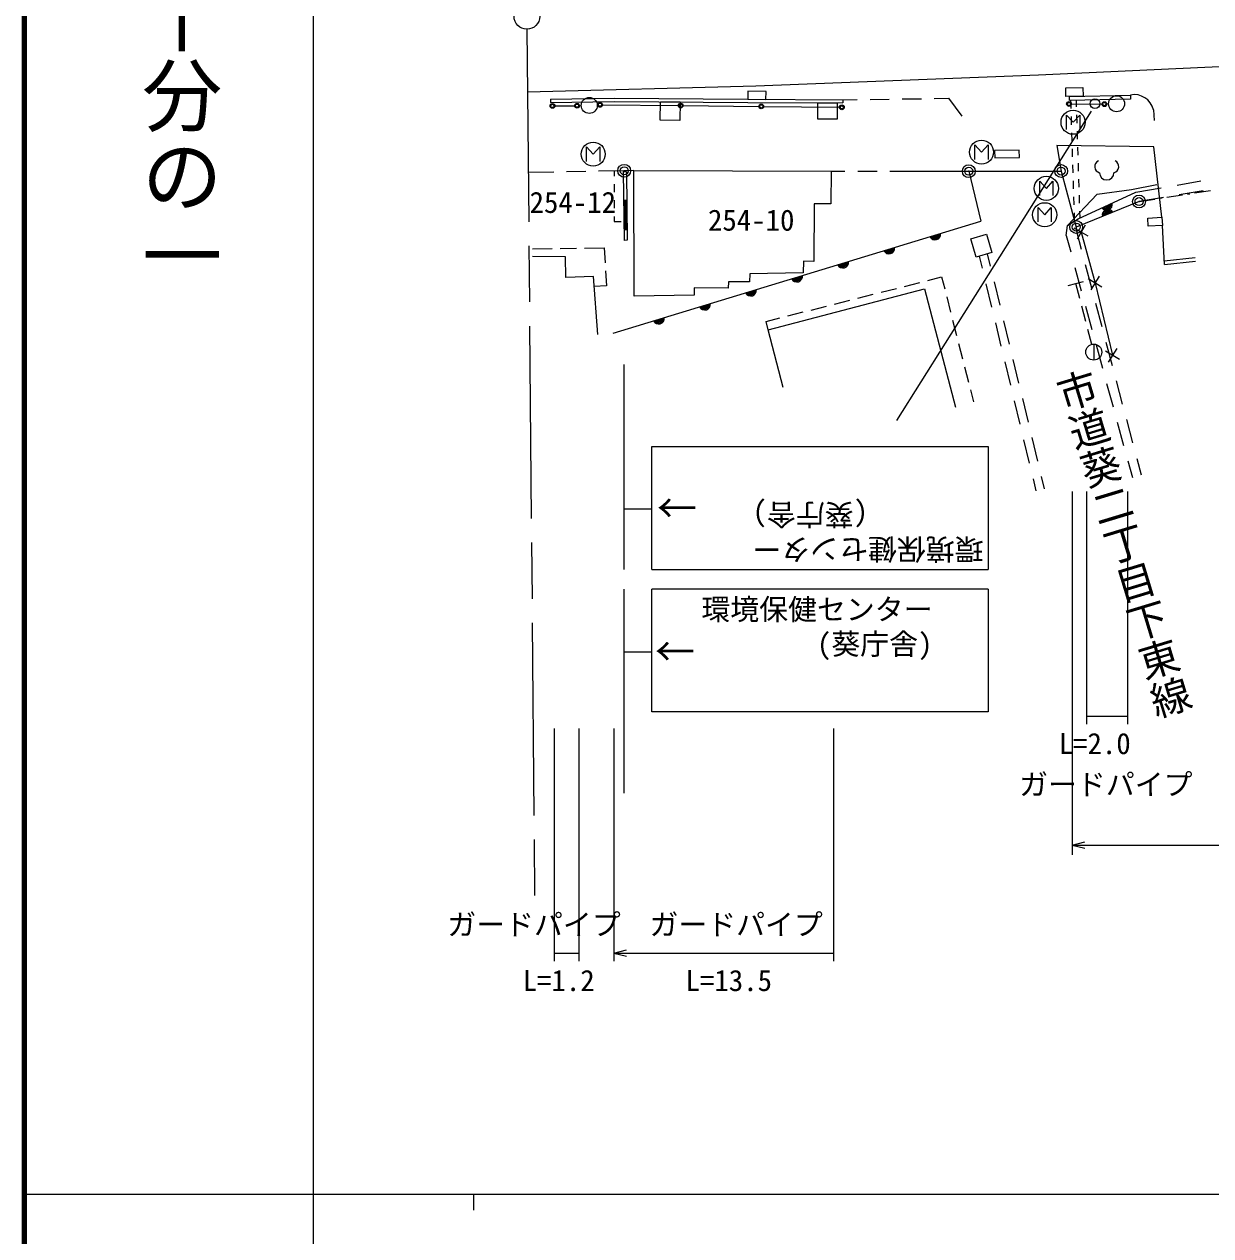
# Model space of a CAD drawing. Units: millimetres, scale not verified. Extents: x 40000 to 680000, y 20000 to 380000.
# Drawn here: x 40000 to 113946, y 202409 to 277922 of the extents above; entities that cross this region are included whole.
import ezdxf
from ezdxf.enums import TextEntityAlignment as Align

# ---------------------------------------------------------------- set-up
doc = ezdxf.new("R2010")
doc.units = ezdxf.units.MM
doc.header["$LTSCALE"] = 1000
doc.header["$PDMODE"] = 32
doc.header["$PDSIZE"] = 500
doc.linetypes.add('CHAIN', pattern=[18.5, 12, -1.5, 3.5, -1.5])
for name, color, linetype, lineweight in [('M-BGD', 7, 'Continuous', 13), ('M-BGD-EXST', 7, 'Continuous', 13), ('M-BMK', 2, 'CHAIN', 13), ('M-BMK-OTRS', 5, 'Continuous', 13), ('M-BMK-ROW', 30, 'Continuous', 13), ('M-BMK-SRVR', 3, 'Continuous', 13), ('M-STR-HTXT', 7, 'Continuous', 13), ('M-STR-STRC', 7, 'Continuous', 13), ('M-TTL', 2, 'Continuous', 140), ('M-TTL-BAND', 7, 'Continuous', 13)]:
    doc.layers.add(name, color=color, linetype=linetype, lineweight=lineweight)
doc.layers.add('M-BMK-HTXT', color=7, linetype='Continuous')
doc.styles.add('@ＭＳ ゴシック', font='')
doc.styles.add('ＭＳ ゴシック', font='')
doc.styles.get('@ＭＳ ゴシック').set_extended_font_data('@MS Gothic')
doc.styles.get('ＭＳ ゴシック').set_extended_font_data('MS Gothic')

msp = doc.modelspace()

# ---------------------------------------------------------------- linework, layer by layer
at = {"layer": 'M-BGD'}
for p, q in [((72789, 273242), (72792, 273042)), ((73069, 272832), (74305, 272840)), ((76032, 272899), (80756, 272851)), ((81056, 272848), (85780, 272800)), ((86080, 272797), (90804, 272749)), ((91025, 273215), (91024, 273015)), ((91025, 273215), (91912, 273227)), ((92712, 273238), (93911, 273255)), ((94711, 273266), (95911, 273282)), ((96711, 273293), (97597, 273305)), ((97597, 273305), (98422, 272191)), ((105243, 272661), (105227, 273172)), ((105265, 272953), (107167, 272944)), ((105587, 272765), (105574, 273183)), ((105274, 271662), (105258, 272162)), ((105618, 271766), (105602, 272265)), ((110373, 272590), (110411, 271923)), ((105305, 270662), (105289, 271162)), ((105649, 270766), (105634, 271266)), ((105336, 269663), (105321, 270163)), ((105680, 269767), (105665, 270266)), ((105367, 268663), (105352, 269163)), ((105711, 268767), (105696, 269267)), ((73000, 268702), (71410, 268671)), ((75000, 268741), (73800, 268718)), ((77390, 268788), (75799, 268757)), ((76756, 268776), (76757, 268449)), ((77525, 268728), (77325, 268725)), ((77325, 268725), (77381, 264453)), ((77989, 268803), (77390, 268788)), ((77525, 268728), (77581, 264455)), ((90279, 268770), (91150, 268770)), ((91950, 268770), (93150, 268769)), ((93950, 268769), (94821, 268769)), ((98866, 268762), (99621, 265651)), ((105398, 267664), (105383, 268164)), ((105743, 267768), (105727, 268267)), ((111843, 267901), (113322, 268154)), ((76759, 267949), (76761, 267449)), ((109276, 267463), (110858, 267733)), ((113462, 267547), (111983, 267297)), ((76763, 266949), (76765, 266449)), ((77549, 266928), (77349, 266926)), ((77389, 266926), (77412, 265126)), ((77429, 266927), (77452, 265127)), ((77469, 266927), (77492, 265127)), ((77509, 266928), (77532, 265128)), ((105430, 266664), (105414, 267164)), ((109475, 266873), (105562, 265279)), ((105774, 266768), (105758, 267268)), ((110997, 267130), (109475, 266873)), ((76766, 265949), (76768, 265622)), ((105461, 265654), (105445, 266165)), ((105802, 265850), (105789, 266268)), ((76708, 258673), (99621, 265651)), ((76768, 265622), (77196, 265622)), ((77372, 265126), (77572, 265128)), ((106308, 264711), (105440, 265208)), ((105562, 265279), (105596, 264933)), ((106122, 265393), (105626, 264525)), ((111073, 262951), (110928, 265385)), ((77581, 264455), (77381, 264453)), ((104936, 264752), (105216, 263726)), ((105596, 264933), (105867, 263910)), ((71681, 263913), (72908, 263935)), ((73408, 263943), (74408, 263961)), ((74908, 263969), (76135, 263990)), ((76135, 263990), (76196, 263052)), ((100021, 263617), (100207, 262848)), ((99516, 263467), (99698, 262711)), ((106124, 262943), (106509, 261494)), ((111049, 263176), (112975, 263381)), ((111073, 262951), (112999, 263156)), ((76228, 262553), (76289, 261615)), ((96308, 261952), (97173, 262171)), ((97173, 262171), (97364, 261423)), ((105480, 262762), (105876, 261315)), ((107163, 261530), (106310, 262051)), ((106997, 262217), (106476, 261364)), ((76289, 261615), (75524, 261583)), ((93400, 261215), (94370, 261461)), ((94854, 261584), (95824, 261829)), ((99933, 261739), (100286, 260281)), ((100442, 261876), (100795, 260418)), ((105050, 261643), (106018, 261896)), ((105777, 260837), (105534, 261770)), ((90492, 260479), (91462, 260724)), ((91946, 260847), (92916, 261093)), ((97488, 260938), (97735, 259969)), ((106766, 260527), (107151, 259077)), ((87584, 259742), (88554, 259987)), ((89038, 260110), (90008, 260356)), ((106156, 259386), (105904, 260353)), ((106139, 260350), (106535, 258904)), ((86235, 259400), (87100, 259619)), ((86359, 258872), (86235, 259400)), ((97859, 259485), (98107, 258516)), ((100521, 259309), (100873, 257851)), ((101030, 259446), (101382, 257988)), ((87304, 255271), (86359, 258872)), ((106526, 257969), (106283, 258902)), ((98230, 258032), (98478, 257063)), ((106652, 257986), (106652, 256986)), ((106799, 257939), (107195, 256492)), ((108250, 257029), (107396, 257550)), ((107408, 258111), (107793, 256661)), ((108084, 257716), (107562, 256863)), ((101108, 256879), (101461, 255421)), ((101617, 257016), (101970, 255558)), ((98602, 256578), (98849, 255610)), ((107458, 255528), (107854, 254081)), ((108049, 255695), (108434, 254245)), ((98973, 255125), (99164, 254377)), ((102205, 254586), (102557, 253128)), ((101696, 254449), (102048, 252991)), ((108118, 253116), (108514, 251669)), ((108691, 253278), (109076, 251829)), ((102283, 252019), (102636, 250561)), ((102792, 252156), (103144, 250698)), ((108777, 250705), (109058, 249679)), ((109333, 250862), (109604, 249840)), ((102871, 249589), (103053, 248833)), ((103379, 249726), (103565, 248957))]:
    msp.add_line(p, q, dxfattribs=at)
for points in [[(85098, 273242), (86227, 273237), (86229, 273738), (85101, 273743)], [(105994, 273443), (104917, 273419), (104905, 273958), (105982, 273981)], [(105138, 273424), (108938, 273508), (108944, 273255), (105144, 273171)], [(79649, 273086), (80871, 273076), (80862, 271924), (79640, 271933)], [(89460, 273022), (90659, 273017), (90654, 271996), (89455, 272002)], [(100481, 269589), (102023, 269617), (102015, 270075), (100473, 270047)], [(77989, 268803), (90279, 268770), (90262, 266725), (89239, 266725), (89215, 263129), (88555, 263145), (88538, 262419), (85222, 262370), (85190, 261875), (83886, 261875), (83870, 261479), (81758, 261495), (81758, 261034), (78020, 260969)], [(110023, 265842), (110902, 265889), (110928, 265385), (110050, 265338)], [(99330, 263412), (98992, 264552), (99961, 264839), (100298, 263699)]]:
    msp.add_lwpolyline(points, close=True, dxfattribs=at)
for points in [[(72789, 273242), (76762, 273309), (85098, 273242), (91025, 273215)], [(72792, 273042), (76763, 273109), (85097, 273042), (91024, 273015)], [(110902, 265889), (110390, 270280), (104344, 270365)], [(104344, 270365), (104618, 268771), (105562, 265279)], [(94821, 268769), (98866, 268762), (104618, 268771)], [(104936, 264752), (105023, 265371), (105672, 265790), (109276, 267463)], [(105023, 265371), (106870, 267323), (109016, 267617), (110593, 267933)], [(105874, 264959), (106736, 261790), (107823, 257289)], [(75743, 258574), (75479, 262203), (73747, 262137), (73727, 263430), (71685, 263441)], [(86359, 258872), (96109, 261429), (98040, 254065)]]:
    msp.add_lwpolyline(points, dxfattribs=at)
for centre, radius in [((75215, 272862), 500), ((108074, 272970), 500), ((72919, 272831), 150), ((72919, 272831), 120), ((72919, 272831), 100), ((74455, 272841), 150), ((74455, 272841), 120), ((74455, 272841), 100), ((75882, 272901), 150), ((75882, 272901), 120), ((75882, 272901), 100), ((80906, 272849), 150), ((80906, 272849), 120), ((80906, 272849), 100), ((85930, 272798), 150), ((85930, 272798), 120), ((85930, 272798), 100), ((90954, 272747), 150), ((90954, 272747), 120), ((90954, 272747), 100), ((105115, 272953), 150), ((105115, 272953), 120), ((105115, 272953), 100), ((107317, 272943), 150), ((107317, 272943), 120), ((107317, 272943), 100), ((106652, 257486), 500)]:
    msp.add_circle(centre, radius, dxfattribs=at)
for centre, radius, start, end in [((109186, 272315), 1219, 13.06085, 101.73616), ((107116, 269055), 402, 116.08703, 255.33416), ((107812, 269055), 402, 284.66584, 63.91297), ((107464, 268666), 450, 180, 0), ((107451, 266675), 354, 213.70436, 16.10954), ((107451, 266675), 283, 215.9284, 13.8855), ((107451, 266675), 212, 219.67473, 10.13918), ((107451, 266675), 142, 227.38646, 2.42745), ((107451, 266675), 100, 237.70412, 352.10978), ((107539, 266026), 354, 30.95959, 193.36477), ((107539, 266026), 283, 33.18363, 191.14073), ((107539, 266026), 212, 36.92996, 187.39441), ((107539, 266026), 142, 44.64169, 179.68268), ((107539, 266026), 100, 54.95935, 169.36501), ((96758, 264836), 354, 205.73477, 8.13995), ((96758, 264836), 283, 207.95881, 5.91591), ((96758, 264836), 212, 211.70514, 2.16959), ((96758, 264836), 142, 219.41687, 354.45786), ((96758, 264836), 100, 229.73453, 344.14019), ((93889, 263962), 354, 205.73477, 8.13995), ((93889, 263962), 283, 207.95881, 5.91591), ((93889, 263962), 212, 211.70514, 2.16959), ((93889, 263962), 142, 219.41687, 354.45786), ((93889, 263962), 100, 229.73453, 344.14019), ((91019, 263088), 354, 205.73477, 8.13995), ((91019, 263088), 283, 207.95881, 5.91591), ((91019, 263088), 212, 211.70514, 2.16959), ((91019, 263088), 142, 219.41687, 354.45786), ((91019, 263088), 100, 229.73453, 344.14019), ((88149, 262214), 354, 205.73477, 8.13995), ((88149, 262214), 283, 207.95881, 5.91591), ((88149, 262214), 212, 211.70514, 2.16959), ((88149, 262214), 142, 219.41687, 354.45786), ((88149, 262214), 100, 229.73453, 344.14019), ((85279, 261340), 354, 205.73477, 8.13995), ((85279, 261340), 283, 207.95881, 5.91591), ((85279, 261340), 212, 211.70514, 2.16959), ((85279, 261340), 142, 219.41687, 354.45786), ((85279, 261340), 100, 229.73453, 344.14019), ((82409, 260466), 354, 205.73477, 8.13995), ((82409, 260466), 283, 207.95881, 5.91591), ((82409, 260466), 212, 211.70514, 2.16959), ((82409, 260466), 142, 219.41687, 354.45786), ((82409, 260466), 100, 229.73453, 344.14019), ((79539, 259592), 354, 205.73477, 8.13995), ((79539, 259592), 283, 207.95881, 5.91591), ((79539, 259592), 212, 211.70514, 2.16959), ((79539, 259592), 142, 219.41687, 354.45786), ((79539, 259592), 100, 229.73453, 344.14019)]:
    msp.add_arc(centre, radius, start, end, dxfattribs=at)
at = {"layer": 'M-BGD-EXST'}
for p, q in [((104952, 271361), (104952, 272261)), ((104952, 272261), (105365, 271811)), ((105365, 271811), (105777, 272261)), ((105777, 272261), (105777, 271361)), ((99247, 269500), (99247, 270400)), ((99247, 270400), (99660, 269950)), ((99660, 269950), (100072, 270400)), ((100072, 270400), (100072, 269500)), ((75047, 269376), (75047, 270276)), ((75047, 270276), (75459, 269826)), ((75459, 269826), (75872, 270276)), ((75872, 270276), (75872, 269376)), ((103286, 267244), (103286, 268144)), ((103286, 268144), (103699, 267694)), ((103699, 267694), (104111, 268144)), ((104111, 268144), (104111, 267244)), ((103183, 265600), (103183, 266500)), ((103183, 266500), (103596, 266050)), ((103596, 266050), (104008, 266500)), ((104008, 266500), (104008, 265600))]:
    msp.add_line(p, q, dxfattribs=at)
for centre in [(105365, 271811), (75459, 269826), (99660, 269950), (103699, 267694), (103596, 266050)]:
    msp.add_circle(centre, 750, dxfattribs=at)
at = {"layer": 'M-BMK'}
msp.add_line((71331, 277612), (71816, 222780), dxfattribs=at)
at = {"layer": 'M-BMK-OTRS'}
msp.add_lwpolyline([(71365, 273716), (85600, 274077), (103217, 274773), (114925, 275302), (123163, 275470), (138810, 275518), (157891, 275806), (192428, 276118), (226388, 276479), (258331, 276863), (292291, 277199), (322137, 277683)], dxfattribs=at)
at = {"layer": 'M-BMK-ROW'}
for p, q in [((112489, 267337), (112638, 267360)), ((112934, 267406), (113922, 267558)), ((109475, 266873), (110463, 267025)), ((110760, 267071), (110908, 267094)), ((111205, 267139), (112193, 267292))]:
    msp.add_line(p, q, dxfattribs=at)
for centre in [(77390, 268788), (98866, 268762), (104618, 268771), (109475, 266873), (105562, 265279)]:
    msp.add_circle(centre, 400, dxfattribs=at)
for p in [(77390, 268788), (98866, 268762), (104618, 268771), (109475, 266873), (105562, 265279)]:
    msp.add_point(p, dxfattribs=at)
at = {"layer": 'M-BMK-SRVR'}
msp.add_circle((71324, 278412), 800, dxfattribs=at)
at = {"layer": 'M-STR-HTXT'}
for p, q in [((106483, 272513), (94363, 253223)), ((105307, 248799), (105307, 226153)), ((106194, 248799), (106194, 234299)), ((108762, 248799), (108762, 234299)), ((106194, 234799), (108762, 234799)), ((73030, 234028), (73030, 219528)), ((74572, 234028), (74572, 219528)), ((76741, 234028), (76741, 219528)), ((90429, 234028), (90429, 219528)), ((105307, 226765), (106107, 226965)), ((105307, 226765), (163149, 226765)), ((105307, 226765), (106107, 226565)), ((73030, 220028), (74572, 220028)), ((76741, 220028), (77541, 220228)), ((76741, 220028), (90429, 220028)), ((76741, 220028), (77541, 219828))]:
    msp.add_line(p, q, dxfattribs=at)
at = {"layer": 'M-STR-STRC'}
for p, q in [((77395, 243941), (77395, 256712)), ((79123, 243941), (79123, 251596)), ((79123, 251596), (100083, 251596)), ((100083, 251596), (100083, 243941)), ((77395, 247722), (79123, 247722)), ((79123, 243941), (100083, 243941)), ((77389, 230006), (77389, 242714)), ((100083, 242714), (79117, 242714)), ((100083, 242714), (100083, 235059)), ((77389, 238812), (79117, 238812))]:
    msp.add_line(p, q, dxfattribs=at)
msp.add_lwpolyline([(100083, 235059), (79117, 235059), (79117, 242714)], dxfattribs=at)
msp.add_circle((106728, 272970), 305, dxfattribs=at)
at = {"layer": 'M-TTL'}
msp.add_line((40000, 380000), (40000, 20000), dxfattribs=at)
at = {"layer": 'M-TTL-BAND'}
for p, q in [((58000, 370000), (58000, 20000)), ((40000, 205000), (579000, 205000)), ((68000, 205000), (68000, 204000))]:
    msp.add_line(p, q, dxfattribs=at)

# ---------------------------------------------------------------- texts
at = {"layer": 'M-BMK-HTXT', "style": 'ＭＳ ゴシック'}
for s, p in [('254-12', (74187, 265765)), ('254-10', (85306, 264657))]:
    msp.add_text(s, height=1320, dxfattribs=at).set_placement(p, align=Align.BOTTOM_CENTER)
at = {"layer": 'M-BMK-HTXT', "style": '@ＭＳ ゴシック'}
msp.add_text('市道葵二丁目下東線', height=1833, rotation=286.871, dxfattribs=at).set_placement((107107, 245120), align=Align.BOTTOM_CENTER)
at = {"layer": 'M-STR-HTXT', "style": 'ＭＳ ゴシック'}
for s, p in [('L=2.0', (106712, 232035)), ('ガードパイプ', (107405, 229487)), ('ガードパイプ', (71770, 220753)), ('ガードパイプ', (84365, 220753)), ('L=1.2', (73307, 217265)), ('L=13.5', (83909, 217265))]:
    msp.add_text(s, height=1320, dxfattribs=at).set_placement(p, align=Align.BOTTOM_CENTER)
at = {"layer": 'M-STR-STRC', "style": 'ＭＳ ゴシック'}
for p in [(80676, 247755), (80553, 238821)]:
    msp.add_text('←', height=1833, dxfattribs=at).set_placement(p, align=Align.MIDDLE_CENTER)
msp.add_text('(葵庁舎)', height=1320, rotation=180, dxfattribs=at).set_placement((85390, 248417), align=Align.BOTTOM_RIGHT)
msp.add_text('環境保健センター', height=1320, rotation=180, dxfattribs=at).set_placement((99790, 246257), align=Align.BOTTOM_LEFT)
msp.add_text('環境保健センター', height=1320, dxfattribs=at).set_placement((82201, 240398), align=Align.BOTTOM_LEFT)
msp.add_text('(葵庁舎)', height=1320, dxfattribs=at).set_placement((96601, 238239), align=Align.BOTTOM_RIGHT)
at = {"layer": 'M-TTL-BAND', "style": '@ＭＳ ゴシック'}
msp.add_text('縮尺千分の一', height=3666, rotation=270, dxfattribs=at).set_placement((49777, 261030), align=Align.MIDDLE_RIGHT)

doc.saveas('drawing.dxf')
